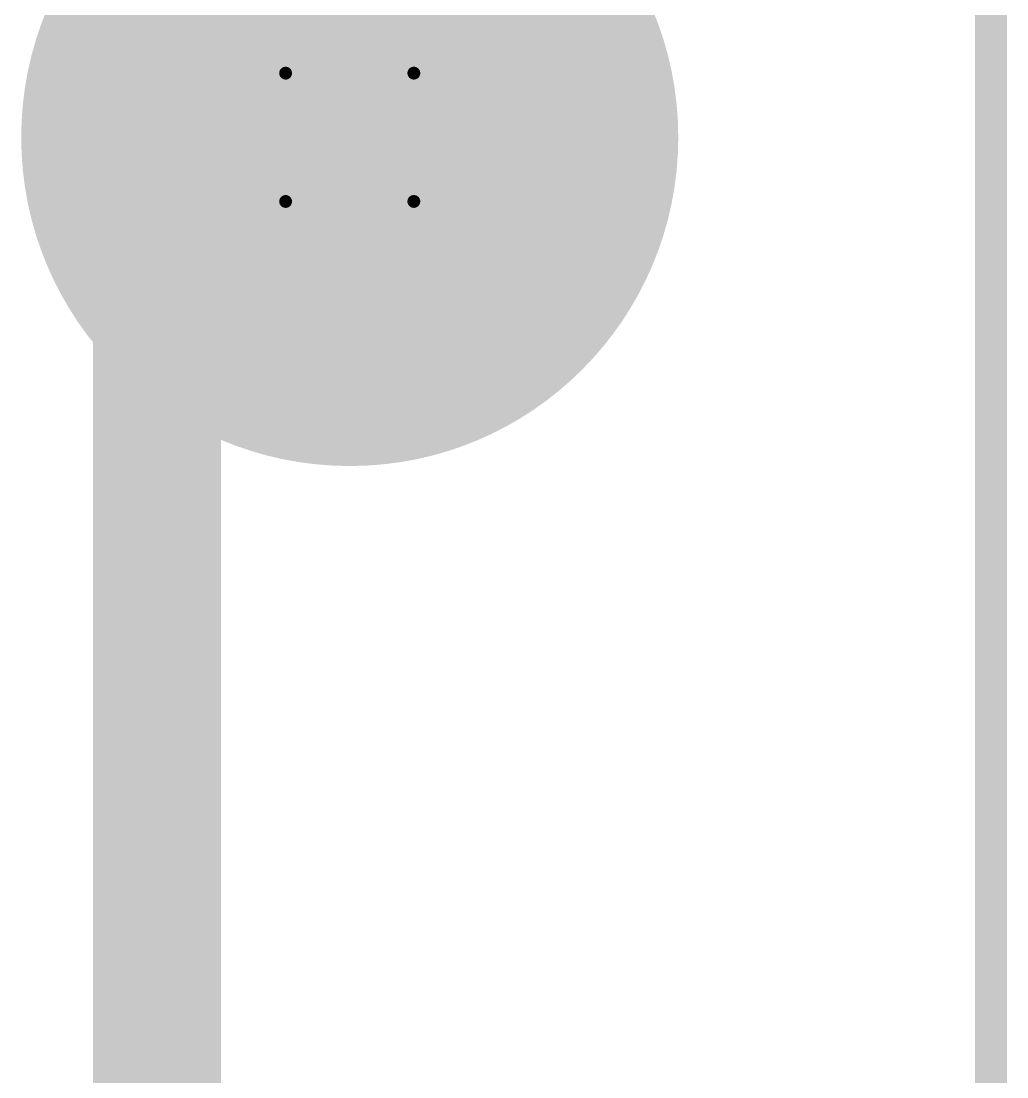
# Model space of a CAD drawing. Header units: inches. Extents: x -4 to 182, y -4 to 85.
# Drawn here: x 40.132 to 44.037, y 38.315 to 42.495 of the extents above; entities that cross this region are included whole.
import ezdxf

# ---------------------------------------------------------------- set-up
doc = ezdxf.new("R2010")
doc.units = ezdxf.units.IN
for name, color, linetype in [('Bottom Layer', 5, 'Continuous'), ('Bottom Solder', 6, 'Continuous'), ('Drill Drawing', 1, 'Continuous'), ('Multi-Layer', 9, 'Continuous'), ('Pad Holes', 156, 'Continuous'), ('Top Layer', 1, 'Continuous'), ('Top Overlay', 2, 'Continuous'), ('Top Solder', 216, 'Continuous')]:
    doc.layers.add(name, color=color, linetype=linetype)

# ---------------------------------------------------------------- blocks, each defined once
blk = doc.blocks.new('TB008A_508_02BE_15')
at = {"layer": 'Bottom Layer'}
h = blk.add_hatch(color=5, dxfattribs=at)
edge = h.paths.add_edge_path()
edge.add_arc((2.54, 0), 1.2, 0, 360)
at = {"layer": 'Bottom Solder'}
h = blk.add_hatch(color=6, dxfattribs=at)
edge = h.paths.add_edge_path()
edge.add_arc((2.54, 0), 1.3016, 0, 360)
at = {"layer": 'Multi-Layer'}
h = blk.add_hatch(color=9, dxfattribs=at)
edge = h.paths.add_edge_path()
edge.add_arc((2.54, 0), 1.2, 0, 360)
at = {"layer": 'Pad Holes'}
h = blk.add_hatch(color=7, dxfattribs=at)
edge = h.paths.add_edge_path()
edge.add_arc((2.54, 0), 0.8, 0, 360)
at = {"layer": 'Top Layer'}
h = blk.add_hatch(color=1, dxfattribs=at)
edge = h.paths.add_edge_path()
edge.add_arc((2.54, 0), 1.2, 0, 360)
at = {"layer": 'Top Solder'}
h = blk.add_hatch(color=216, dxfattribs=at)
edge = h.paths.add_edge_path()
edge.add_arc((2.54, 0), 1.3016, 0, 360)
at = {"layer": 'Top Overlay'}
blk.add_lwpolyline([(5.08, -6, 0.127, 0.127, 0), (5.08, 7.89, 0.127, 0.127, 0)], format="xyseb", dxfattribs=at)

msp = doc.modelspace()

# ---------------------------------------------------------------- linework, layer by layer
at = {"layer": 'Drill Drawing'}
for points in [[(41.1797, 42.2891, 0.0508, 0.0508, 0), (41.6877, 42.2891, 0.0508, 0.0508, 0)], [(41.1797, 41.7811, 0.0508, 0.0508, 0), (41.1797, 42.2891, 0.0508, 0.0508, 0)], [(41.6877, 41.7811, 0.0508, 0.0508, 0), (41.6877, 42.2891, 0.0508, 0.0508, 0)], [(41.1797, 41.7811, 0.0508, 0.0508, 0), (41.6877, 41.7811, 0.0508, 0.0508, 0)]]:
    msp.add_lwpolyline(points, format="xyseb", dxfattribs=at)
for points in [[(41.167, 42.2891, 0.0254, 0.0254, 1), (41.1924, 42.2891, 0.0254, 0.0254, 1)], [(41.167, 42.2891, 0.0254, 0.0254, 1), (41.1924, 42.2891, 0.0254, 0.0254, 1)], [(41.675, 42.2891, 0.0254, 0.0254, 1), (41.7004, 42.2891, 0.0254, 0.0254, 1)], [(41.675, 42.2891, 0.0254, 0.0254, 1), (41.7004, 42.2891, 0.0254, 0.0254, 1)], [(41.167, 41.7811, 0.0254, 0.0254, 1), (41.1924, 41.7811, 0.0254, 0.0254, 1)], [(41.167, 41.7811, 0.0254, 0.0254, 1), (41.1924, 41.7811, 0.0254, 0.0254, 1)], [(41.675, 41.7811, 0.0254, 0.0254, 1), (41.7004, 41.7811, 0.0254, 0.0254, 1)], [(41.675, 41.7811, 0.0254, 0.0254, 1), (41.7004, 41.7811, 0.0254, 0.0254, 1)]]:
    msp.add_lwpolyline(points, format="xyseb", close=True, dxfattribs=at)
at = {"layer": 'Top Layer'}
for points in [[(40.67, 41.2713, 0.508, 0.508, -0.414214), (41.4337, 42.0351, 0.508, 0.508, 0)], [(40.67, 31.0877, 0.508, 0.508, 0), (40.67, 41.2713, 0.508, 0.508, 0)]]:
    msp.add_lwpolyline(points, format="xyseb", dxfattribs=at)
for points in [[(41.3067, 42.0351, 0.254, 0.254, 1), (41.5607, 42.0351, 0.254, 0.254, 1)], [(40.543, 41.2713, 0.254, 0.254, 1), (40.797, 41.2713, 0.254, 0.254, 1)], [(40.543, 41.2713, 0.254, 0.254, 1), (40.797, 41.2713, 0.254, 0.254, 1)]]:
    msp.add_lwpolyline(points, format="xyseb", close=True, dxfattribs=at)

# ---------------------------------------------------------------- block references
msp.add_blockref('TB008A_508_02BE_15', (38.8937, 42.0351))

doc.saveas('drawing.dxf')
